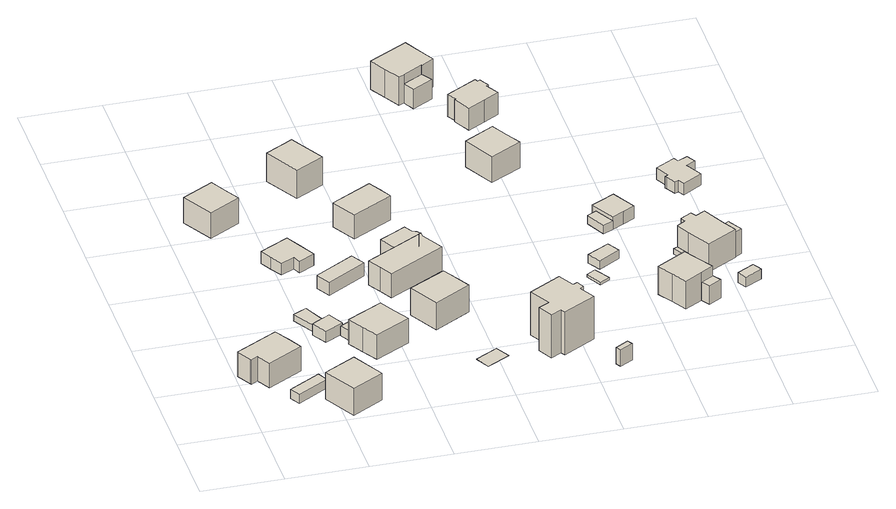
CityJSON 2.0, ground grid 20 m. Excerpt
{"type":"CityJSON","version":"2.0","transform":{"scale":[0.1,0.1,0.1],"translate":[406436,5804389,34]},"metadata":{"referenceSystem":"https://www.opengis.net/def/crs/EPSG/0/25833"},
"CityObjects":{
"building1":{"type":"Building","attributes":{"Gemeindeschluessel":"11000009","BezugspunktDach":"2200","function":"31001_1010","measuredHeight":8.12,"storeysAboveGround":1},"address":[{"country":"Germany","locality":"Berlin","thoroughfareNumber":"26A","thoroughfareName":"Eichwalder Aue"}],"geometry":[{"type":"Solid","lod":"1","boundaries":[[[[0,1,2,3,4,5,6,7]],[[8,9,10,11,12,13,14,15]],[[8,15,7,6]],[[9,8,6,5]],[[10,9,5,4]],[[11,10,4,3]],[[12,11,3,2]],[[13,12,2,1]],[[14,13,1,0]],[[15,14,0,7]]]]}]},
"building2":{"type":"Building","attributes":{"Gemeindeschluessel":"11000009","BezugspunktDach":"2200","function":"31001_2463","measuredHeight":2.45,"storeysAboveGround":1},"address":[{"country":"Germany","locality":"Berlin","thoroughfareNumber":"26B (1)","thoroughfareName":"Eichwalder Aue"}],"geometry":[{"type":"Solid","lod":"1","boundaries":[[[[16,17,18,19]],[[20,21,22,23]],[[20,23,19,18]],[[21,20,18,17]],[[22,21,17,16]],[[23,22,16,19]]]]}]},
"building3":{"type":"Building","attributes":{"Gemeindeschluessel":"11000009","BezugspunktDach":"2200","function":"31001_1010","measuredHeight":8.26,"storeysAboveGround":2},"address":[{"country":"Germany","locality":"Berlin","thoroughfareNumber":"26B","thoroughfareName":"Eichwalder Aue"}],"geometry":[{"type":"Solid","lod":"1","boundaries":[[[[24,25,26,27]],[[28,29,30,31]],[[28,31,27,26]],[[29,28,26,25]],[[30,29,25,24]],[[31,30,24,27]]]]}]},
"building4":{"type":"Building","attributes":{"Gemeindeschluessel":"11000009","BezugspunktDach":"2200","function":"31001_2000","measuredHeight":2.44,"storeysAboveGround":1},"address":[{"country":"Germany","locality":"Berlin","thoroughfareNumber":"16A (2)","thoroughfareName":"Miersdorfer Straße"}],"geometry":[{"type":"Solid","lod":"1","boundaries":[[[[32,33,34,35,36,37]],[[38,39,40,41,42,43]],[[38,43,37,36]],[[39,38,36,35]],[[40,39,35,34]],[[41,40,34,33]],[[42,41,33,32]],[[43,42,32,37]]]]}]},
"building5":{"type":"Building","attributes":{"Gemeindeschluessel":"11000009","BezugspunktDach":"2200","function":"51009_1610","measuredHeight":3,"storeysAboveGround":0},"address":[{"country":"Germany","locality":"Berlin"}],"geometry":[{"type":"Solid","lod":"1","boundaries":[[[[44,45,46,47,48,49]],[[42,40,50,51,52,53]],[[42,53,49,48]],[[40,42,48,47]],[[50,40,47,46]],[[51,50,46,45]],[[52,51,45,44]],[[53,52,44,49]]]]}]},
"building6":{"type":"Building","attributes":{"Gemeindeschluessel":"11000009","BezugspunktDach":"2200","function":"31001_1010","measuredHeight":9.63,"storeysAboveGround":1},"address":[{"country":"Germany","locality":"Berlin","thoroughfareNumber":"28","thoroughfareName":"Eichwalder Aue"}],"geometry":[{"type":"Solid","lod":"1","boundaries":[[[[54,55,56,57,58]],[[59,60,61,62,63]],[[59,63,58,57]],[[60,59,57,56]],[[61,60,56,55]],[[62,61,55,54]],[[63,62,54,58]]]]}]},
"building7":{"type":"Building","attributes":{"Gemeindeschluessel":"11000009","BezugspunktDach":"2200","function":"51009_1611","measuredHeight":2.51,"storeysAboveGround":0},"address":[{"country":"Germany","locality":"Berlin"}],"geometry":[{"type":"Solid","lod":"1","boundaries":[[[[64,65,66,67]],[[68,69,70,71]],[[68,71,67,66]],[[69,68,66,65]],[[70,69,65,64]],[[71,70,64,67]]]]}]},
"building8":{"type":"Building","attributes":{"Gemeindeschluessel":"11000009","BezugspunktDach":"2200","function":"31001_1010","measuredHeight":3.92,"storeysAboveGround":1},"address":[{"country":"Germany","locality":"Berlin","thoroughfareNumber":"16 (1)","thoroughfareName":"Miersdorfer Straße"}],"geometry":[{"type":"Solid","lod":"1","boundaries":[[[[72,73,74,75,76,77,78,79]],[[80,81,82,83,84,85,86,87]],[[80,87,79,78]],[[81,80,78,77]],[[82,81,77,76]],[[83,82,76,75]],[[84,83,75,74]],[[85,84,74,73]],[[86,85,73,72]],[[87,86,72,79]]]]}]},
"building9":{"type":"Building","attributes":{"Gemeindeschluessel":"11000009","BezugspunktDach":"2200","function":"31001_1010","measuredHeight":9.01,"storeysAboveGround":1},"address":[{"country":"Germany","locality":"Berlin","thoroughfareNumber":"18A","thoroughfareName":"Miersdorfer Straße"}],"geometry":[{"type":"Solid","lod":"1","boundaries":[[[[88,89,90,91,92,93]],[[69,94,95,96,97,98]],[[69,98,93,92]],[[94,69,92,91]],[[95,94,91,90]],[[96,95,90,89]],[[97,96,89,88]],[[98,97,88,93]]]]}]},
"building10":{"type":"Building","attributes":{"Gemeindeschluessel":"11000009","BezugspunktDach":"2200","function":"31001_2463","measuredHeight":4.08,"storeysAboveGround":1},"address":[{"country":"Germany","locality":"Berlin","thoroughfareNumber":"16A (1)","thoroughfareName":"Miersdorfer Straße"}],"geometry":[{"type":"Solid","lod":"1","boundaries":[[[[99,100,101,102,103]],[[104,105,106,107,108]],[[104,108,103,102]],[[105,104,102,101]],[[106,105,101,100]],[[107,106,100,99]],[[108,107,99,103]]]]}]},
"building11":{"type":"Building","attributes":{"Gemeindeschluessel":"11000009","BezugspunktDach":"2200","function":"31001_1010","measuredHeight":8.55,"storeysAboveGround":2},"address":[{"country":"Germany","locality":"Berlin","thoroughfareNumber":"18","thoroughfareName":"Miersdorfer Straße"}],"geometry":[{"type":"Solid","lod":"1","boundaries":[[[[109,110,111,112,113]],[[114,115,116,117,118]],[[114,118,113,112]],[[115,114,112,111]],[[116,115,111,110]],[[117,116,110,109]],[[118,117,109,113]]]]}]},
"building12":{"type":"Building","attributes":{"Gemeindeschluessel":"11000009","BezugspunktDach":"2200","function":"31001_1010","measuredHeight":8.88,"storeysAboveGround":1},"address":[{"country":"Germany","locality":"Berlin","thoroughfareNumber":"14","thoroughfareName":"Miersdorfer Straße"}],"geometry":[{"type":"Solid","lod":"1","boundaries":[[[[119,120,121,122,123]],[[124,125,126,127,128]],[[124,128,123,122]],[[125,124,122,121]],[[126,125,121,120]],[[127,126,120,119]],[[128,127,119,123]]]]}]},
"building13":{"type":"Building","attributes":{"Gemeindeschluessel":"11000009","BezugspunktDach":"2200","function":"31001_2000","measuredHeight":0.058,"storeysAboveGround":1},"address":[{"country":"Germany","locality":"Berlin","thoroughfareNumber":"20 (1)","thoroughfareName":"Miersdorfer Straße"}],"geometry":[{"type":"Solid","lod":"1","boundaries":[[[[129,130,131,132]],[[133,134,135,136]],[[133,136,132,131]],[[134,133,131,130]],[[135,134,130,129]],[[136,135,129,132]]]]}]},
"building14":{"type":"Building","attributes":{"Gemeindeschluessel":"11000009","function":"31001_1010"},"address":[{"country":"Germany","locality":"Berlin","thoroughfareNumber":"16A","thoroughfareName":"Miersdorfer Straße"}],"children":["building14-1","building14-2"]},
"building14-1":{"type":"BuildingPart","attributes":{"BezugspunktDach":"2200","measuredHeight":7.85,"storeysAboveGround":1},"parents":["building14"],"geometry":[{"type":"MultiSurface","lod":"1","boundaries":[[[137,138,139,140,141,142,143,144]],[[145,146,147,148,149,150,151,152]],[[145,152,144,143]],[[153,154,155,145,143,142]],[[147,146,142,141]],[[148,147,141,140]],[[149,148,140,139]],[[150,149,139,138]],[[151,150,138,137]],[[152,151,137,144]],[[146,155,154,153]]]}]},
"building14-2":{"type":"BuildingPart","attributes":{"BezugspunktDach":"2200","measuredHeight":7.85,"storeysAboveGround":1},"parents":["building14"],"geometry":[{"type":"Solid","lod":"1","boundaries":[[[[156,157,154,153,158,159,160,161,162,163]],[[164,165,166,167,168,146,155,169,145,170]],[[164,170,163,162]],[[165,164,162,161]],[[166,165,161,160]],[[167,166,160,159]],[[168,167,159,158]],[[146,168,158,153]],[[169,155,154,157]],[[145,169,157,156]],[[170,145,156,163]],[[155,146,153,154]]]]}]},
"building15":{"type":"Building","attributes":{"Gemeindeschluessel":"11000009","BezugspunktDach":"2200","function":"31001_1010","measuredHeight":7.8,"storeysAboveGround":1},"address":[{"country":"Germany","locality":"Berlin","thoroughfareNumber":"16","thoroughfareName":"Miersdorfer Straße"}],"geometry":[{"type":"Solid","lod":"1","boundaries":[[[[171,172,173,174,175]],[[176,177,178,179,180]],[[176,180,175,174]],[[177,176,174,173]],[[178,177,173,172]],[[179,178,172,171]],[[180,179,171,175]]]]}]},
"building16":{"type":"Building","attributes":{"Gemeindeschluessel":"11000009","BezugspunktDach":"2200","function":"31001_1010","measuredHeight":11.65,"storeysAboveGround":2},"address":[{"country":"Germany","locality":"Berlin","thoroughfareNumber":"20","thoroughfareName":"Miersdorfer Straße"}],"geometry":[{"type":"Solid","lod":"1","boundaries":[[[[181,182,183,184,185,186,187,188,189,190,191,192]],[[193,194,195,196,197,198,199,200,201,202,203,204]],[[193,204,192,191]],[[194,193,191,190]],[[195,194,190,189]],[[196,195,189,188]],[[197,196,188,187]],[[198,197,187,186]],[[199,198,186,185]],[[200,199,185,184]],[[201,200,184,183]],[[202,201,183,182]],[[203,202,182,181]],[[204,203,181,192]]]]}]},
"building17":{"type":"Building","attributes":{"Gemeindeschluessel":"11000009","BezugspunktDach":"2200","function":"51009_1610","measuredHeight":4.44,"storeysAboveGround":0},"address":[{"country":"Germany","locality":"Berlin"}],"geometry":[{"type":"Solid","lod":"1","boundaries":[[[[205,206,207,208]],[[209,210,211,212]],[[209,212,208,207]],[[210,209,207,206]],[[211,210,206,205]],[[212,211,205,208]]]]}]},
"building18":{"type":"Building","attributes":{"Gemeindeschluessel":"11000009","BezugspunktDach":"2200","function":"31001_2000","measuredHeight":0.706,"storeysAboveGround":1},"address":[{"country":"Germany","locality":"Berlin","thoroughfareNumber":"17A (3)","thoroughfareName":"Miersdorfer Straße"}],"geometry":[{"type":"Solid","lod":"1","boundaries":[[[[213,214,215,216]],[[217,218,219,220]],[[217,220,216,215]],[[218,217,215,214]],[[219,218,214,213]],[[220,219,213,216]]]]}]},
"building19":{"type":"Building","attributes":{"Gemeindeschluessel":"11000009","function":"31001_1010"},"address":[{"country":"Germany","locality":"Berlin","thoroughfareNumber":"11","thoroughfareName":"Miersdorfer Straße"}],"children":["building19-1","building19-2"]},
"building19-1":{"type":"BuildingPart","attributes":{"BezugspunktDach":"2200","measuredHeight":10.46,"storeysAboveGround":1},"parents":["building19"],"geometry":[{"type":"MultiSurface","lod":"1","boundaries":[[[221,222,223,224,225,226,227,228,229,230]],[[231,232,233,234,235,236,237,238,239,240]],[[231,240,230,229]],[[232,231,229,228]],[[233,232,228,227]],[[234,233,227,226]],[[235,234,226,225]],[[241,242,243,235,225,224]],[[237,236,224,223]],[[238,237,223,222]],[[239,238,222,221]],[[240,239,221,230]],[[236,235,243,242,241]]]}]},
"building19-2":{"type":"BuildingPart","attributes":{"BezugspunktDach":"2200","measuredHeight":5.18,"storeysAboveGround":1},"parents":["building19"],"geometry":[{"type":"Solid","lod":"1","boundaries":[[[[244,245,246,247,243,242]],[[235,234,248,249,237,236]],[[234,235,243,247]],[[248,234,247,246]],[[249,248,246,245]],[[237,249,245,244]],[[236,237,244,242]],[[236,242,243,235]]]]}]},
"building20":{"type":"Building","attributes":{"Gemeindeschluessel":"11000009","BezugspunktDach":"2200","function":"31001_1010","measuredHeight":8.54,"storeysAboveGround":1},"address":[{"country":"Germany","locality":"Berlin","thoroughfareNumber":"15","thoroughfareName":"Miersdorfer Straße"}],"geometry":[{"type":"Solid","lod":"1","boundaries":[[[[250,251,252,253,254]],[[255,256,257,258,259]],[[255,259,254,253]],[[256,255,253,252]],[[257,256,252,251]],[[258,257,251,250]],[[259,258,250,254]]]]}]},
"building21":{"type":"Building","attributes":{"Gemeindeschluessel":"11000009","BezugspunktDach":"2200","function":"31001_2000","measuredHeight":2.31,"storeysAboveGround":1},"address":[{"country":"Germany","locality":"Berlin","thoroughfareNumber":"17A (2)","thoroughfareName":"Miersdorfer Straße"}],"geometry":[{"type":"Solid","lod":"1","boundaries":[[[[260,261,262,263]],[[264,265,266,267]],[[264,267,263,262]],[[265,264,262,261]],[[266,265,261,260]],[[267,266,260,263]]]]}]},
"building22":{"type":"Building","attributes":{"Gemeindeschluessel":"11000009","BezugspunktDach":"2200","function":"31001_1010","measuredHeight":8.68,"storeysAboveGround":1},"address":[{"country":"Germany","locality":"Berlin","thoroughfareNumber":"13","thoroughfareName":"Miersdorfer Straße"}],"geometry":[{"type":"Solid","lod":"1","boundaries":[[[[268,269,270,271,272,273,274,275,276,277,278,279]],[[280,281,282,283,284,285,286,287,288,289,290,291]],[[280,291,279,278]],[[281,280,278,277]],[[282,281,277,276]],[[283,282,276,275]],[[284,283,275,274]],[[285,284,274,273]],[[286,285,273,272]],[[287,286,272,271]],[[288,287,271,270]],[[289,288,270,269]],[[290,289,269,268]],[[291,290,268,279]]]]}]},
"building23":{"type":"Building","attributes":{"Gemeindeschluessel":"11000009","BezugspunktDach":"2200","function":"51009_1610","measuredHeight":2.69,"storeysAboveGround":0},"address":[{"country":"Germany","locality":"Berlin"}],"geometry":[{"type":"Solid","lod":"1","boundaries":[[[[292,293,294,295]],[[296,297,298,299]],[[296,299,295,294]],[[297,296,294,293]],[[298,297,293,292]],[[299,298,292,295]]]]}]},
"building24":{"type":"Building","attributes":{"Gemeindeschluessel":"11000009","BezugspunktDach":"2200","function":"31001_1010","measuredHeight":9.05,"storeysAboveGround":2},"address":[{"country":"Germany","locality":"Berlin","thoroughfareNumber":"19","thoroughfareName":"Miersdorfer Straße"}],"geometry":[{"type":"Solid","lod":"1","boundaries":[[[[300,301,302,303,304,305,306]],[[307,308,309,310,311,312,313]],[[307,313,306,305]],[[308,307,305,304]],[[309,308,304,303]],[[310,309,303,302]],[[311,310,302,301]],[[312,311,301,300]],[[313,312,300,306]]]]}]},
"building25":{"type":"Building","attributes":{"Gemeindeschluessel":"11000009","BezugspunktDach":"2200","function":"31001_1010","measuredHeight":4.16,"storeysAboveGround":1},"address":[{"country":"Germany","locality":"Berlin","thoroughfareNumber":"17 (1)","thoroughfareName":"Miersdorfer Straße"}],"geometry":[{"type":"Solid","lod":"1","boundaries":[[[[314,315,316,317,318,319]],[[320,321,322,323,297,324]],[[320,324,319,318]],[[321,320,318,317]],[[322,321,317,316]],[[323,322,316,315]],[[297,323,315,314]],[[324,297,314,319]]]]}]},
"building26":{"type":"Building","attributes":{"Gemeindeschluessel":"11000009","BezugspunktDach":"2200","function":"31001_2000","measuredHeight":4.92,"storeysAboveGround":1},"address":[{"country":"Germany","locality":"Berlin","thoroughfareNumber":"19 (1)","thoroughfareName":"Miersdorfer Straße"}],"geometry":[{"type":"Solid","lod":"1","boundaries":[[[[325,326,327,328]],[[309,329,330,310]],[[309,310,328,327]],[[329,309,327,326]],[[330,329,326,325]],[[310,330,325,328]]]]}]},
"building27":{"type":"Building","attributes":{"Gemeindeschluessel":"11000009","BezugspunktDach":"2200","function":"31001_2000","measuredHeight":1.47,"storeysAboveGround":1},"address":[{"country":"Germany","locality":"Berlin","thoroughfareNumber":"17A (1)","thoroughfareName":"Miersdorfer Straße"}],"geometry":[{"type":"Solid","lod":"1","boundaries":[[[[331,332,333,334]],[[335,336,337,338]],[[335,338,334,333]],[[336,335,333,332]],[[337,336,332,331]],[[338,337,331,334]]]]}]},
"building28":{"type":"Building","attributes":{"Gemeindeschluessel":"11000009","BezugspunktDach":"2200","function":"31001_1010","measuredHeight":8.91,"storeysAboveGround":2},"address":[{"country":"Germany","locality":"Berlin","thoroughfareNumber":"17A","thoroughfareName":"Miersdorfer Straße"}],"geometry":[{"type":"Solid","lod":"1","boundaries":[[[[339,340,341,342,343,344,345,346,347,348,349]],[[350,351,352,353,354,355,356,357,358,359,360]],[[350,360,349,348]],[[351,350,348,347]],[[352,351,347,346]],[[353,352,346,345]],[[354,353,345,344]],[[355,354,344,343]],[[356,355,343,342]],[[357,356,342,341]],[[358,357,341,340]],[[359,358,340,339]],[[360,359,339,349]]]]}]},
"building29":{"type":"Building","attributes":{"Gemeindeschluessel":"11000009","BezugspunktDach":"2200","function":"31001_2000","measuredHeight":3.33,"storeysAboveGround":1},"address":[{"country":"Germany","locality":"Berlin","thoroughfareNumber":"19 (2)","thoroughfareName":"Miersdorfer Straße"}],"geometry":[{"type":"Solid","lod":"1","boundaries":[[[[361,362,363,364,365]],[[366,367,368,369,370]],[[366,370,365,364]],[[367,366,364,363]],[[368,367,363,362]],[[369,368,362,361]],[[370,369,361,365]]]]}]},
"building30":{"type":"Building","attributes":{"Gemeindeschluessel":"11000009","BezugspunktDach":"2200","function":"51009_1610","measuredHeight":6.78,"storeysAboveGround":0},"address":[{"country":"Germany","locality":"Berlin"}],"geometry":[{"type":"Solid","lod":"1","boundaries":[[[[371,372,373,374]],[[375,376,377,378]],[[375,378,374,373]],[[376,375,373,372]],[[377,376,372,371]],[[378,377,371,374]]]]}]},
"building31":{"type":"Building","attributes":{"Gemeindeschluessel":"11000009","BezugspunktDach":"2200","function":"31001_1010","measuredHeight":3.56,"storeysAboveGround":1},"address":[{"country":"Germany","locality":"Berlin","thoroughfareNumber":"17","thoroughfareName":"Miersdorfer Straße"}],"geometry":[{"type":"Solid","lod":"1","boundaries":[[[[379,380,381,382,383,384,385,386,387,388,389,390,391,392]],[[393,394,395,396,397,398,399,400,401,402,403,404,405,406]],[[393,406,392,391]],[[394,393,391,390]],[[395,394,390,389]],[[396,395,389,388]],[[397,396,388,387]],[[398,397,387,386]],[[399,398,386,385]],[[400,399,385,384]],[[401,400,384,383]],[[402,401,383,382]],[[403,402,382,381]],[[404,403,381,380]],[[405,404,380,379]],[[406,405,379,392]]]]}]}
},
"vertices":[
[24,192,82],[26,189,82],[43,199,82],[62,164,82],[149,213,82],[129,250,82],[108,287,82],[4,229,82],[108,287,15],[129,250,15],[149,213,15],[62,164,15],[43,199,15],[26,189,15],[24,192,15],[4,229,15],
[110,83,40],[188,128,40],[174,154,40],[96,109,40],[174,154,16],[188,128,16],[110,83,16],[96,109,16],
[218,6,87],[297,51,87],[252,132,87],[173,88,87],[252,132,14],[297,51,14],[218,6,14],[173,88,14],
[221,353,35],[235,361,35],[248,369,35],[219,432,35],[202,423,35],[186,415,35],[202,423,17],[219,432,17],[248,369,17],[235,361,17],[221,353,17],[186,415,17],
[234,310,47],[279,335,47],[258,375,47],[248,369,47],[221,353,47],[212,347,47],[258,375,17],[279,335,17],[234,310,17],[212,347,17],
[92,792,87],[169,836,87],[147,875,87],[126,914,87],[48,870,87],[126,914,18],[147,875,18],[169,836,18],[92,792,18],[48,870,18],
[293,298,41],[371,341,41],[350,374,41],[274,331,41],[350,374,15],[371,341,15],[293,298,15],[274,331,15],
[191,633,50],[208,604,50],[241,620,50],[250,601,50],[289,623,50],[263,671,50],[247,702,50],[175,663,50],[247,702,18],[263,671,18],[289,623,18],[250,601,18],[241,620,18],[208,604,18],[191,633,18],[175,663,18],
[306,253,82],[329,214,82],[416,262,82],[393,301,82],[371,341,82],[283,293,82],[393,301,15],[416,262,15],[329,214,15],[306,253,15],[283,293,15],
[292,495,53],[389,553,53],[379,570,53],[369,588,53],[272,531,53],[369,588,17],[379,570,17],[389,553,17],[292,495,17],[272,531,17],
[490,295,90],[581,348,90],[561,384,90],[541,420,90],[449,370,90],[541,420,17],[561,384,17],[581,348,17],[490,295,17],[449,370,17],
[324,900,95],[394,939,95],[345,1026,95],[310,1007,95],[275,987,95],[310,1007,18],[345,1026,18],[394,939,18],[324,900,18],[275,987,18],
[566,117,18],[622,148,18],[602,184,18],[547,153,18],[602,184,17],[622,148,17],[566,117,17],[547,153,17],
[408,482,82],[426,449,82],[566,528,82],[548,561,82],[535,584,82],[535,596,82],[463,556,82],[389,515,82],[463,556,17],[535,596,17],[535,584,17],[548,561,17],[566,528,17],[426,449,17],[408,482,17],[389,515,17],[535,596,79],[529,593,79],[529,593,17],
[463,556,79],[515,542,79],[535,598,79],[529,608,79],[517,615,79],[506,634,79],[473,616,79],[440,598,79],[473,616,17],[506,634,17],[517,615,17],[529,608,17],[535,598,17],[515,542,17],[440,598,17],
[406,702,86],[506,757,86],[489,788,86],[472,818,86],[372,763,86],[472,818,20],[489,788,20],[506,757,20],[406,702,20],[372,763,20],
[721,166,134],[694,152,134],[713,115,134],[740,130,134],[747,119,134],[827,165,134],[805,205,134],[815,211,134],[805,230,134],[794,225,134],[772,265,134],[692,219,134],[772,265,17],[794,225,17],[805,230,17],[815,211,17],[805,205,17],[827,165,17],[747,119,17],[740,130,17],[713,115,17],[694,152,17],[721,166,17],[692,219,17],
[857,42,60],[890,61,60],[882,74,60],[850,55,60],[882,74,16],[890,61,16],[857,42,16],[850,55,16],
[899,376,25],[924,390,25],[900,430,25],[878,416,25],[900,430,18],[924,390,18],[899,376,18],[878,416,18],
[622,1238,105],[644,1198,105],[657,1204,105],[657,1205,105],[706,1233,105],[707,1232,105],[739,1251,105],[717,1291,105],[695,1332,105],[599,1279,105],[695,1332,28],[717,1291,28],[739,1251,28],[707,1232,28],[706,1233,28],[657,1205,28],[657,1204,28],[644,1198,28],[622,1238,28],[599,1279,28],[657,1205,79],[657,1205,80],[706,1233,80],
[657,1204,80],[673,1176,80],[724,1205,80],[707,1232,80],[724,1205,28],[673,1176,28],
[766,836,97],[844,879,97],[822,918,97],[800,958,97],[725,915,97],[800,958,27],[822,918,27],[844,879,27],[766,836,27],[725,915,27],
[914,438,42],[968,469,42],[950,501,42],[895,470,42],[950,501,19],[968,469,19],[914,438,19],[895,470,19],
[749,1089,97],[745,1087,97],[768,1044,97],[811,1068,97],[849,1090,97],[830,1123,97],[836,1126,97],[822,1151,97],[816,1148,97],[812,1155,97],[774,1134,97],[736,1112,97],[774,1134,37],[812,1155,37],[816,1148,37],[822,1151,37],[836,1126,37],[830,1123,37],[849,1090,37],[811,1068,37],[768,1044,37],[745,1087,37],[749,1089,37],[736,1112,37],
[960,577,42],[986,589,42],[959,639,42],[936,627,42],[959,639,19],[986,589,19],[960,577,19],[936,627,19],
[1040,270,92],[1062,232,92],[1106,258,92],[1137,277,92],[1114,314,92],[1091,351,92],[1017,308,92],[1091,351,16],[1114,314,16],[1137,277,16],[1106,258,16],[1062,232,16],[1040,270,16],[1017,308,16],
[986,589,53],[1015,604,53],[1044,620,53],[1011,680,53],[982,665,53],[953,650,53],[982,665,19],[1011,680,19],[1044,620,19],[1015,604,19],[953,650,19],
[1119,237,66],[1151,256,66],[1137,277,66],[1106,258,66],[1151,256,16],[1119,237,16],
[1113,428,29],[1122,434,29],[1105,467,29],[1094,462,29],[1105,467,15],[1122,434,15],[1113,428,15],[1094,462,15],
[1106,466,87],[1122,434,87],[1155,375,87],[1229,417,87],[1208,454,87],[1180,510,87],[1157,496,87],[1148,510,87],[1121,494,87],[1127,481,87],[1105,467,87],[1127,481,11],[1121,494,11],[1148,510,11],[1157,496,11],[1180,510,11],[1208,454,11],[1229,417,11],[1155,375,11],[1122,434,11],[1106,466,11],[1105,467,11],
[1220,295,36],[1263,319,36],[1256,331,36],[1250,342,36],[1208,318,36],[1250,342,9],[1256,331,9],[1263,319,9],[1220,295,9],[1208,318,9],
[1229,417,80],[1245,427,80],[1224,464,80],[1208,454,80],[1224,464,12],[1245,427,12],[1229,417,12],[1208,454,12],
[1155,738,44],[1147,733,44],[1150,729,44],[1163,706,44],[1172,710,44],[1181,694,44],[1229,723,44],[1208,762,44],[1206,765,44],[1230,777,44],[1217,800,44],[1192,789,44],[1186,801,44],[1137,773,44],[1186,801,13],[1192,789,13],[1217,800,13],[1230,777,13],[1206,765,13],[1208,762,13],[1229,723,13],[1181,694,13],[1172,710,13],[1163,706,13],[1150,729,13],[1147,733,13],[1155,738,13],[1137,773,13]
]}
